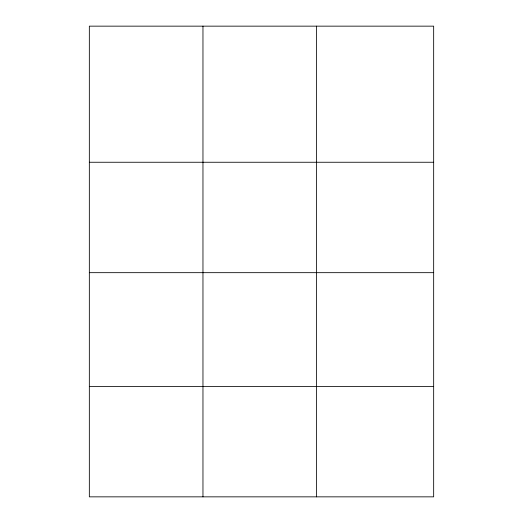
<?xml version="1.0" encoding="UTF-8"?>
<svg xmlns="http://www.w3.org/2000/svg" width="523" height="523" viewBox="0 0 523 523"><rect width="100%" height="100%" fill="white"/><g stroke="black" fill="none" stroke-linecap="round" stroke-linejoin="round"><path stroke-width="0.78" d="M433.665 272.673L433.665 26.15L89.335 26.15L89.335 496.85L433.665 496.85L433.665 272.673L89.335 272.673M89.335 162.254L433.665 162.254M89.335 386.432L433.665 386.432M316.592 26.15L316.592 496.85M202.963 26.15L202.963 496.85"/></g></svg>
